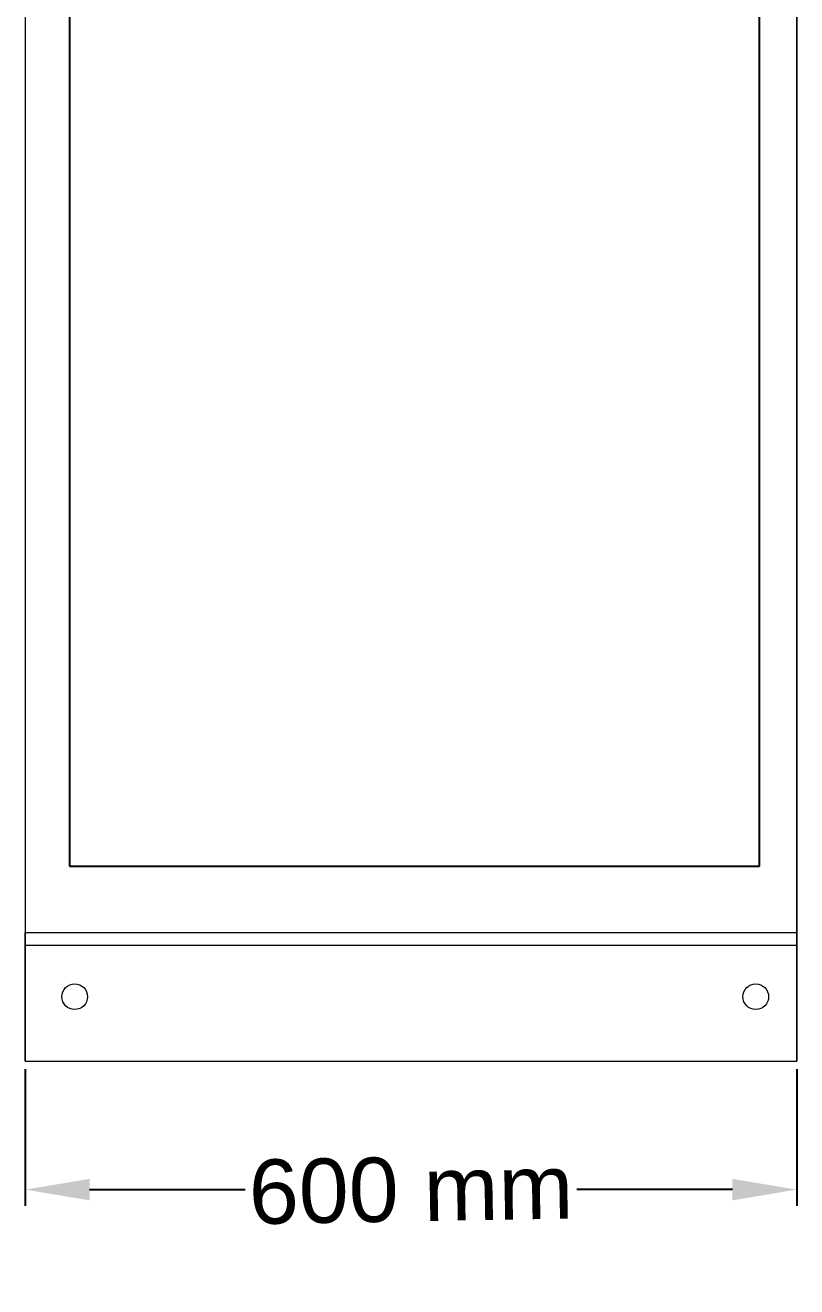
# Model space of a CAD drawing. Header units: millimetres. Extents: x 0 to 60, y -18 to 180.
# Drawn here: x 0 to 60, y -17.6 to 80.5 of the extents above; entities that cross this region are included whole.
import ezdxf

# ---------------------------------------------------------------- set-up
doc = ezdxf.new("R2010")
doc.units = ezdxf.units.MM
doc.layers.add('Visible (ANSI)', color=7, linetype='Continuous', lineweight=50)
doc.styles.get("Standard").update_dxf_attribs({"font": 'arial.ttf'})
doc.dimstyles.new('ISO-25', dxfattribs={"dimtxt": 2.5, "dimasz": 2.5, "dimexe": 1.25, "dimexo": 0.625, "dimtad": 1, "dimtxsty": 'Standard', "dimcen": 2.5, "dimadec": 0, "dimazin": 0, "dimtfac": 1, "dimtmove": 0, "dimatfit": 3, "dimfxl": 1, "dimarcsym": 0})

# ---------------------------------------------------------------- blocks, each defined once
blk = doc.blocks.new('*D6')
at = {"color": 0, "lineweight": -2, "transparency": 16777216}
for p, q in [((0, -0.625), (0, -11.25)), ((60, -0.625), (60, -11.25)), ((5, -10), (17.113, -10)), ((55, -10), (42.887, -10))]:
    blk.add_line(p, q, dxfattribs=at)
at = {"color": 0, "transparency": 16777216}
for points in [[(5, -9.167), (5, -10.834), (0, -10)], [(55, -9.167), (55, -10.834), (60, -10)]]:
    blk.add_solid(points, dxfattribs=at)
at = {"layer": 'Defpoints', "color": 0, "transparency": 16777216}
for p in [(0, 0), (60, 0), (60, -10)]:
    blk.add_point(p, dxfattribs=at)
at = {"color": 0, "transparency": 16777216, "insert": (30, -10), "char_height": 5, "attachment_point": 5, "rotation": 1}
blk.add_mtext('600 mm', dxfattribs=at)

msp = doc.modelspace()

# ---------------------------------------------------------------- linework, layer by layer
at = {"lineweight": 5}
for p, q in [((0, 179), (0, 0)), ((60, 0), (60, 179)), ((60, 0), (60, 177.712)), ((60, 162), (60, 0)), ((0, 0), (0, 10)), ((0, 10), (60, 10)), ((0, 9), (60, 9)), ((0, 0), (60, 0))]:
    msp.add_line(p, q, dxfattribs=at)
at = {"color": 0, "linetype": 'ByBlock', "lineweight": 5}
for p, q in [((60, 0), (60, 179.016)), ((60, 179), (60, 0)), ((60, 178.692), (60, 9.835)), ((60, 178.692), (60, 9.835)), ((60, 178.692), (60, 9.354)), ((60, 0), (60, 166.735))]:
    msp.add_line(p, q, dxfattribs=at)
for p, q in [((57.108, 15.159), (57.108, 176.623)), ((3.44, 82.518), (3.44, 15.159)), ((3.44, 15.159), (57.108, 15.159))]:
    msp.add_line(p, q)
at = {"lineweight": 5}
for centre in [(3.848, 5), (56.811, 5)]:
    msp.add_circle(centre, 1, dxfattribs=at)
at = {"layer": 'Visible (ANSI)', "lineweight": 5}
msp.add_line((60, 0.267), (60, 179), dxfattribs=at)

# ---------------------------------------------------------------- dimensions: what is measured, and where the dimension line sits
dim = msp.add_linear_dim(base=(60, -10), p1=(0, 0), p2=(60, 0), text='600 mm', dimstyle='ISO-25', override={"dimtxt": 5, "dimasz": 5})
dim.commit()
dim.dimension.update_dxf_attribs({"geometry": '*D6', "text_midpoint": (30, -10), "text_rotation": 1})

doc.saveas('drawing.dxf')
